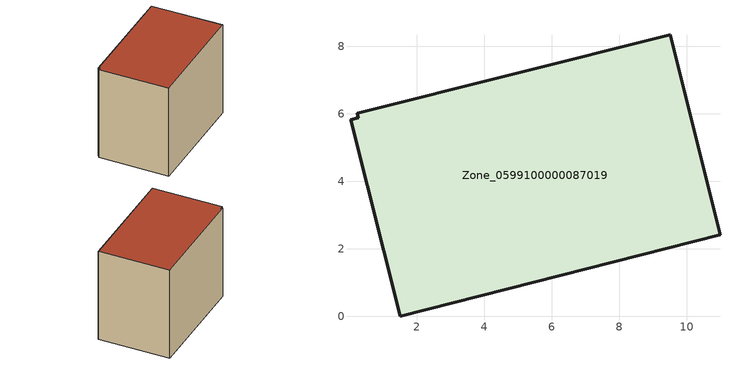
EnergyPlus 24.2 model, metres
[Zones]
Zone_0599100000087019
 floor ground (C_G): 0.03,5.83 0.26,5.89 0.23,6.02 9.5,8.35 10.98,2.42 1.5,0 z0
 wall outside (C_F): 10.98,2.42 9.5,8.35 0.23,6.02 0.26,5.89 0.03,5.83 1.5,0 10.98,2.42 z0:8.18
 roof outside (C_R): 0.26,5.89 0.03,5.83 1.5,0 10.98,2.42 9.5,8.35 0.23,6.02 z8.18
[BUILDING]
Pand.0599100000087019: North Axis=0; Terrain=City; Loads Convergence Tolerance Value=0.04; Temperature Convergence Tolerance Value=0.4; Solar Distribution=FullExterior; Maximum Number of Warmup Days=25; Minimum Number of Warmup Days=1
[Site:Location]
Rotterdam.The.Hague.AP_ZH_NLD Design_Conditions: Latitude=51.96; Longitude=4.45; Time Zone=1; Elevation=-4.5
[SITE:GROUNDTEMPERATURE:BUILDINGSURFACE]
18, 18, 18, 18, 18, 18, 18, 18, 18, 18, 18, 18
[MATERIAL] Thermal Absorptance=0.9; Solar Absorptance=0.7; Visible Absorptance=0.7
Name | Roughness | Thickness | Conductivity | Density | Specific Heat
G.TI.1965-1974 | MediumSmooth | 0.15 | 0.882353 | 540 | 1210
F.TI.1965-1974 | Rough | 0.3 | 0.697674 | 1920 | 840
R.TI.1965-1974 | MediumRough | 0.2 | 0.232558 | 1500 | 1000
[CONSTRUCTION]
C_G: G.TI.1965-1974
C_F: F.TI.1965-1974
C_R: R.TI.1965-1974
[ZONE]
Zone_0599100000087019: Type=1; Multiplier=1; Ceiling Height=Autocalculate; Volume=Autocalculate; Floor Area=autocalculate; Part of Total Floor Area=Yes
[ZONEINFILTRATION:DESIGNFLOWRATE]
Infil_Zone_0599100000087019: Zone or ZoneList or Space or SpaceList=Zone_0599100000087019; Schedule=AlwaysOn; Design Flow Rate Calculation Method=Flow/Area; Flow Rate per Floor Area=0.003; Constant Term Coefficient=1; Temperature Term Coefficient=0; Velocity Term Coefficient=0; Velocity Squared Term Coefficient=0
[HVACTEMPLATE:ZONE:IDEALLOADSAIRSYSTEM]
Zone_0599100000087019: Maximum Heating Supply Air Temperature=50; Minimum Cooling Supply Air Temperature=13; Maximum Heating Supply Air Humidity Ratio=0.0156; Minimum Cooling Supply Air Humidity Ratio=0.0077; Heating Limit=NoLimit; Cooling Limit=NoLimit; Dehumidification Control Type=ConstantSensibleHeatRatio; Cooling Sensible Heat Ratio=0.7; Dehumidification Setpoint=60; Humidification Control Type=None; Humidification Setpoint=30; Outdoor Air Method=None; Outdoor Air Flow Rate per Person=0.00944; Outdoor Air Flow Rate per Zone Floor Area=0; Outdoor Air Flow Rate per Zone=0; Demand Controlled Ventilation Type=None; Outdoor Air Economizer Type=NoEconomizer; Heat Recovery Type=None; Sensible Heat Recovery Effectiveness=0.7; Latent Heat Recovery Effectiveness=0.65
[ZONECONTROL:THERMOSTAT]
ThermostatControl_Zone_0599100000087019: Zone or ZoneList=Zone_0599100000087019; Control Type Schedule=DualSetpointControlType; Control 1=Thermostat_Zone_0599100000087019; Temperature Difference Between Cutout And Setpoint=0
[THERMOSTATSETPOINT:DUALSETPOINT]
Thermostat_Zone_0599100000087019: Heating Setpoint Temperature Schedule=HeatingSetpoint_Zone_0599100000087019; Cooling Setpoint Temperature Schedule=CoolingSetpoint_Zone_0599100000087019
[SCHEDULE:COMPACT]
HeatingSetpoint_Zone_0599100000087019: Through: 12/31, For: AllDays, Until: 24:00, 21
CoolingSetpoint_Zone_0599100000087019: Through: 12/31, For: AllDays, Until: 24:00, 24
DualSetpointControlType: Through: 12/31, For: AllDays, Until: 24:00, 4
AlwaysOn: Through: 12/31, For: AllDays, Until: 24:00, 1
